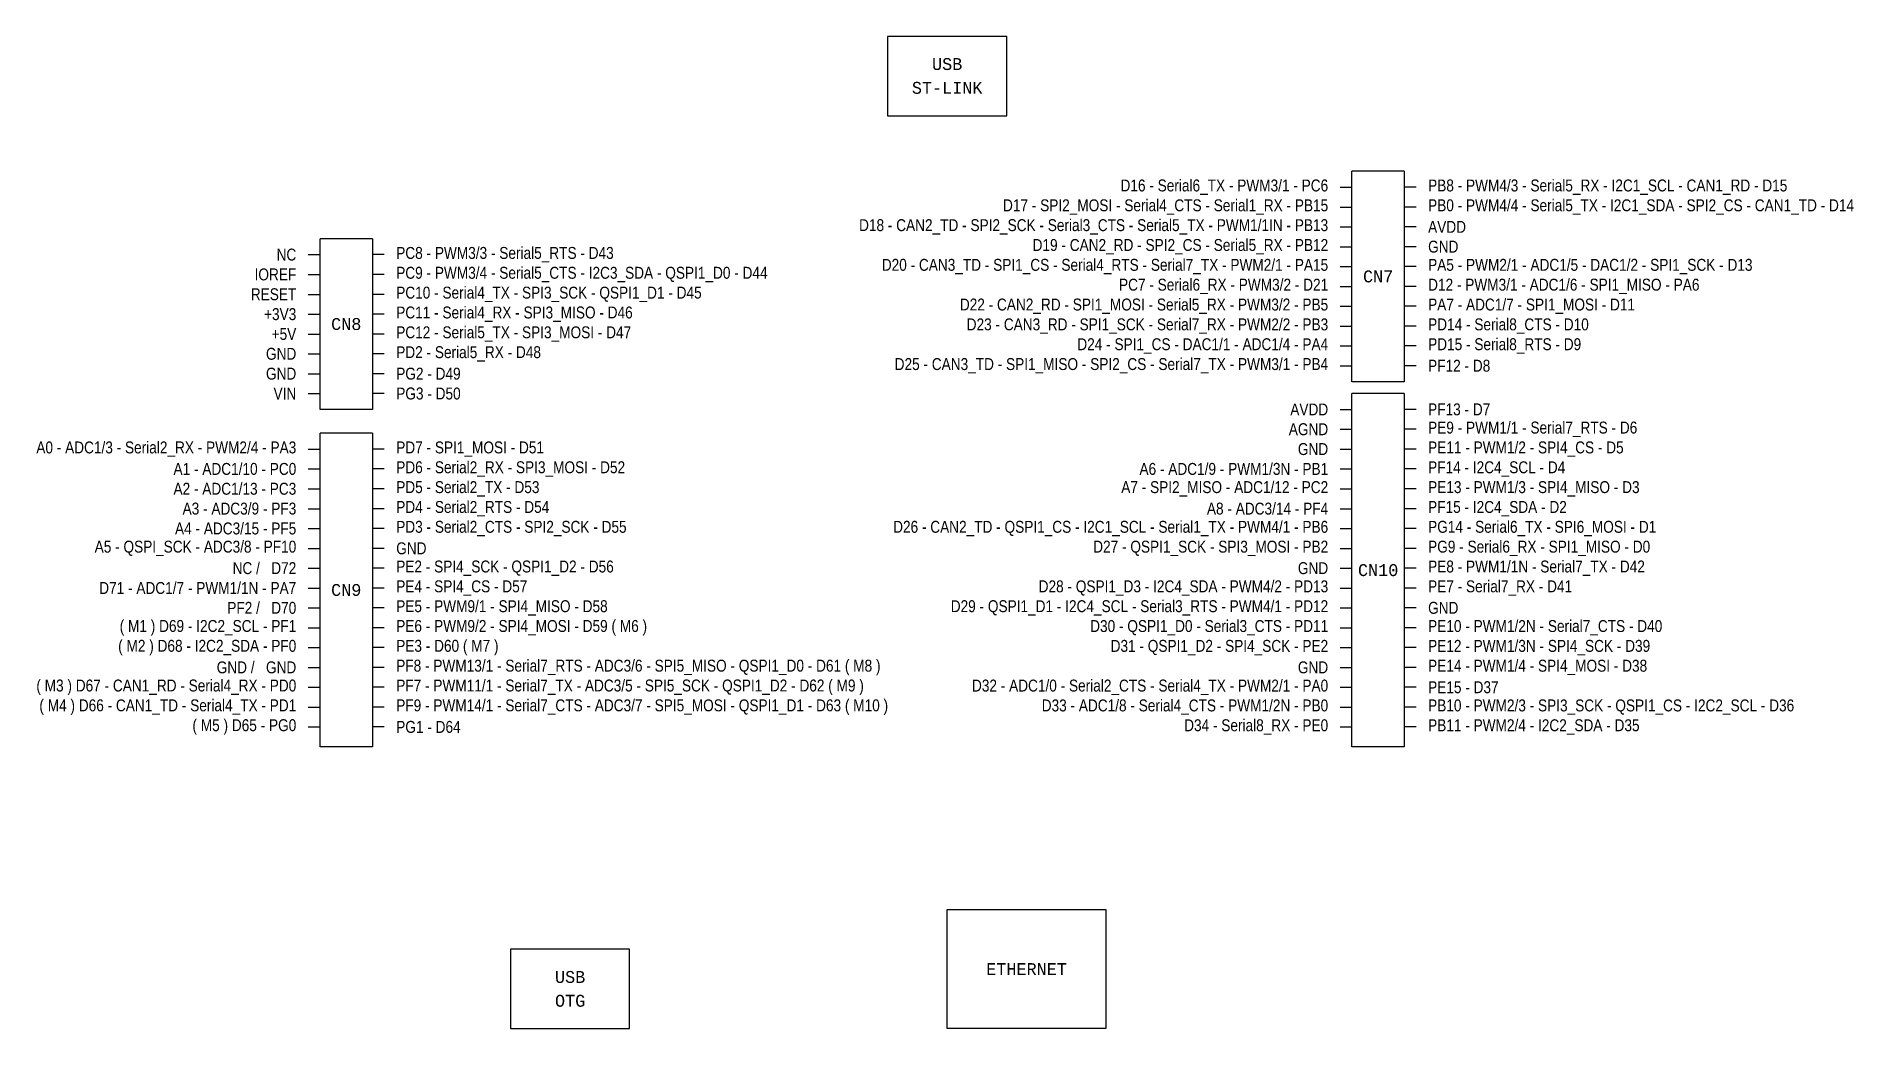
# Model space of a CAD drawing. Header units: millimetres. Extents: x -29 to 428, y -150 to 100.
import ezdxf

# ---------------------------------------------------------------- set-up
doc = ezdxf.new("R2010")
doc.units = ezdxf.units.MM
doc.layers.get('0').update_dxf_attribs({"lineweight": 25})
doc.styles.add('textstyle100', font='')
doc.styles.add('textstyle101', font='')
doc.styles.add('textstyle102', font='')
doc.styles.add('textstyle103', font='')
doc.styles.add('textstyle104', font='')
doc.styles.add('textstyle105', font='')
doc.styles.add('textstyle106', font='')
doc.styles.add('textstyle107', font='')
doc.styles.add('textstyle108', font='')
doc.styles.add('textstyle109', font='')
doc.styles.add('textstyle11', font='')
doc.styles.add('textstyle110', font='')
doc.styles.add('textstyle111', font='')
doc.styles.add('textstyle112', font='')
doc.styles.add('textstyle113', font='')
doc.styles.add('textstyle114', font='')
doc.styles.add('textstyle115', font='')
doc.styles.add('textstyle116', font='')
doc.styles.add('textstyle117', font='')
doc.styles.add('textstyle12', font='')
doc.styles.add('textstyle13', font='')
doc.styles.add('textstyle14', font='')
doc.styles.add('textstyle15', font='')
doc.styles.add('textstyle16', font='')
doc.styles.add('textstyle17', font='')
doc.styles.add('textstyle18', font='')
doc.styles.add('textstyle19', font='')
doc.styles.add('textstyle20', font='')
doc.styles.add('textstyle21', font='')
doc.styles.add('textstyle22', font='')
doc.styles.add('textstyle23', font='')
doc.styles.add('textstyle24', font='')
doc.styles.add('textstyle25', font='')
doc.styles.add('textstyle26', font='')
doc.styles.add('textstyle27', font='')
doc.styles.add('textstyle28', font='')
doc.styles.add('textstyle29', font='')
doc.styles.add('textstyle30', font='')
doc.styles.add('textstyle31', font='')
doc.styles.add('textstyle32', font='')
doc.styles.add('textstyle33', font='')
doc.styles.add('textstyle34', font='')
doc.styles.add('textstyle35', font='')
doc.styles.add('textstyle36', font='')
doc.styles.add('textstyle37', font='')
doc.styles.add('textstyle38', font='')
doc.styles.add('textstyle39', font='')
doc.styles.add('textstyle40', font='')
doc.styles.add('textstyle41', font='')
doc.styles.add('textstyle42', font='')
doc.styles.add('textstyle43', font='')
doc.styles.add('textstyle44', font='')
doc.styles.add('textstyle45', font='')
doc.styles.add('textstyle46', font='')
doc.styles.add('textstyle47', font='')
doc.styles.add('textstyle48', font='')
doc.styles.add('textstyle49', font='')
doc.styles.add('textstyle50', font='')
doc.styles.add('textstyle51', font='')
doc.styles.add('textstyle52', font='')
doc.styles.add('textstyle53', font='')
doc.styles.add('textstyle54', font='')
doc.styles.add('textstyle55', font='')
doc.styles.add('textstyle56', font='')
doc.styles.add('textstyle57', font='')
doc.styles.add('textstyle58', font='')
doc.styles.add('textstyle59', font='')
doc.styles.add('textstyle60', font='')
doc.styles.add('textstyle61', font='')
doc.styles.add('textstyle62', font='')
doc.styles.add('textstyle63', font='')
doc.styles.add('textstyle64', font='')
doc.styles.add('textstyle65', font='')
doc.styles.add('textstyle66', font='')
doc.styles.add('textstyle67', font='')
doc.styles.add('textstyle68', font='')
doc.styles.add('textstyle69', font='')
doc.styles.add('textstyle70', font='')
doc.styles.add('textstyle71', font='')
doc.styles.add('textstyle72', font='')
doc.styles.add('textstyle73', font='')
doc.styles.add('textstyle74', font='')
doc.styles.add('textstyle75', font='')
doc.styles.add('textstyle76', font='')
doc.styles.add('textstyle77', font='')
doc.styles.add('textstyle78', font='')
doc.styles.add('textstyle79', font='')
doc.styles.add('textstyle80', font='')
doc.styles.add('textstyle81', font='')
doc.styles.add('textstyle82', font='')
doc.styles.add('textstyle83', font='')
doc.styles.add('textstyle84', font='')
doc.styles.add('textstyle85', font='')
doc.styles.add('textstyle86', font='')
doc.styles.add('textstyle87', font='')
doc.styles.add('textstyle88', font='')
doc.styles.add('textstyle89', font='')
doc.styles.add('textstyle90', font='')
doc.styles.add('textstyle91', font='')
doc.styles.add('textstyle92', font='')
doc.styles.add('textstyle93', font='')
doc.styles.add('textstyle94', font='')
doc.styles.add('textstyle95', font='')
doc.styles.add('textstyle96', font='')
doc.styles.add('textstyle97', font='')
doc.styles.add('textstyle98', font='')
doc.styles.add('textstyle99', font='')
doc.styles.get('textstyle100').set_extended_font_data('Ubuntu Condensed')
doc.styles.get('textstyle101').set_extended_font_data('Ubuntu Condensed')
doc.styles.get('textstyle102').set_extended_font_data('Ubuntu Condensed')
doc.styles.get('textstyle103').set_extended_font_data('Ubuntu Condensed')
doc.styles.get('textstyle104').set_extended_font_data('Ubuntu Condensed')
doc.styles.get('textstyle105').set_extended_font_data('Ubuntu Condensed')
doc.styles.get('textstyle106').set_extended_font_data('Ubuntu Condensed')
doc.styles.get('textstyle107').set_extended_font_data('Ubuntu Condensed')
doc.styles.get('textstyle108').set_extended_font_data('Ubuntu Condensed')
doc.styles.get('textstyle109').set_extended_font_data('Ubuntu Condensed')
doc.styles.get('textstyle11').set_extended_font_data('Ubuntu Condensed')
doc.styles.get('textstyle110').set_extended_font_data('Ubuntu Condensed')
doc.styles.get('textstyle111').set_extended_font_data('Monospace')
doc.styles.get('textstyle112').set_extended_font_data('Monospace')
doc.styles.get('textstyle113').set_extended_font_data('Monospace')
doc.styles.get('textstyle114').set_extended_font_data('Monospace')
doc.styles.get('textstyle115').set_extended_font_data('Monospace')
doc.styles.get('textstyle116').set_extended_font_data('Monospace')
doc.styles.get('textstyle117').set_extended_font_data('Monospace')
doc.styles.get('textstyle12').set_extended_font_data('Ubuntu Condensed')
doc.styles.get('textstyle13').set_extended_font_data('Ubuntu Condensed')
doc.styles.get('textstyle14').set_extended_font_data('Ubuntu Condensed')
doc.styles.get('textstyle15').set_extended_font_data('Ubuntu Condensed')
doc.styles.get('textstyle16').set_extended_font_data('Ubuntu Condensed')
doc.styles.get('textstyle17').set_extended_font_data('Ubuntu Condensed')
doc.styles.get('textstyle18').set_extended_font_data('Ubuntu Condensed')
doc.styles.get('textstyle19').set_extended_font_data('Ubuntu Condensed')
doc.styles.get('textstyle20').set_extended_font_data('Ubuntu Condensed')
doc.styles.get('textstyle21').set_extended_font_data('Ubuntu Condensed')
doc.styles.get('textstyle22').set_extended_font_data('Ubuntu Condensed')
doc.styles.get('textstyle23').set_extended_font_data('Ubuntu Condensed')
doc.styles.get('textstyle24').set_extended_font_data('Ubuntu Condensed')
doc.styles.get('textstyle25').set_extended_font_data('Ubuntu Condensed')
doc.styles.get('textstyle26').set_extended_font_data('Ubuntu Condensed')
doc.styles.get('textstyle27').set_extended_font_data('Ubuntu Condensed')
doc.styles.get('textstyle28').set_extended_font_data('Ubuntu Condensed')
doc.styles.get('textstyle29').set_extended_font_data('Ubuntu Condensed')
doc.styles.get('textstyle30').set_extended_font_data('Ubuntu Condensed')
doc.styles.get('textstyle31').set_extended_font_data('Ubuntu Condensed')
doc.styles.get('textstyle32').set_extended_font_data('Ubuntu Condensed')
doc.styles.get('textstyle33').set_extended_font_data('Ubuntu Condensed')
doc.styles.get('textstyle34').set_extended_font_data('Ubuntu Condensed')
doc.styles.get('textstyle35').set_extended_font_data('Ubuntu Condensed')
doc.styles.get('textstyle36').set_extended_font_data('Ubuntu Condensed')
doc.styles.get('textstyle37').set_extended_font_data('Ubuntu Condensed')
doc.styles.get('textstyle38').set_extended_font_data('Ubuntu Condensed')
doc.styles.get('textstyle39').set_extended_font_data('Ubuntu Condensed')
doc.styles.get('textstyle40').set_extended_font_data('Ubuntu Condensed')
doc.styles.get('textstyle41').set_extended_font_data('Ubuntu Condensed')
doc.styles.get('textstyle42').set_extended_font_data('Ubuntu Condensed')
doc.styles.get('textstyle43').set_extended_font_data('Ubuntu Condensed')
doc.styles.get('textstyle44').set_extended_font_data('Ubuntu Condensed')
doc.styles.get('textstyle45').set_extended_font_data('Ubuntu Condensed')
doc.styles.get('textstyle46').set_extended_font_data('Ubuntu Condensed')
doc.styles.get('textstyle47').set_extended_font_data('Ubuntu Condensed')
doc.styles.get('textstyle48').set_extended_font_data('Ubuntu Condensed')
doc.styles.get('textstyle49').set_extended_font_data('Ubuntu Condensed')
doc.styles.get('textstyle50').set_extended_font_data('Ubuntu Condensed')
doc.styles.get('textstyle51').set_extended_font_data('Ubuntu Condensed')
doc.styles.get('textstyle52').set_extended_font_data('Ubuntu Condensed')
doc.styles.get('textstyle53').set_extended_font_data('Ubuntu Condensed')
doc.styles.get('textstyle54').set_extended_font_data('Ubuntu Condensed')
doc.styles.get('textstyle55').set_extended_font_data('Ubuntu Condensed')
doc.styles.get('textstyle56').set_extended_font_data('Ubuntu Condensed')
doc.styles.get('textstyle57').set_extended_font_data('Ubuntu Condensed')
doc.styles.get('textstyle58').set_extended_font_data('Ubuntu Condensed')
doc.styles.get('textstyle59').set_extended_font_data('Ubuntu Condensed')
doc.styles.get('textstyle60').set_extended_font_data('Ubuntu Condensed')
doc.styles.get('textstyle61').set_extended_font_data('Ubuntu Condensed')
doc.styles.get('textstyle62').set_extended_font_data('Ubuntu Condensed')
doc.styles.get('textstyle63').set_extended_font_data('Ubuntu Condensed')
doc.styles.get('textstyle64').set_extended_font_data('Ubuntu Condensed')
doc.styles.get('textstyle65').set_extended_font_data('Ubuntu Condensed')
doc.styles.get('textstyle66').set_extended_font_data('Ubuntu Condensed')
doc.styles.get('textstyle67').set_extended_font_data('Ubuntu Condensed')
doc.styles.get('textstyle68').set_extended_font_data('Ubuntu Condensed')
doc.styles.get('textstyle69').set_extended_font_data('Ubuntu Condensed')
doc.styles.get('textstyle70').set_extended_font_data('Ubuntu Condensed')
doc.styles.get('textstyle71').set_extended_font_data('Ubuntu Condensed')
doc.styles.get('textstyle72').set_extended_font_data('Ubuntu Condensed')
doc.styles.get('textstyle73').set_extended_font_data('Ubuntu Condensed')
doc.styles.get('textstyle74').set_extended_font_data('Ubuntu Condensed')
doc.styles.get('textstyle75').set_extended_font_data('Ubuntu Condensed')
doc.styles.get('textstyle76').set_extended_font_data('Ubuntu Condensed')
doc.styles.get('textstyle77').set_extended_font_data('Ubuntu Condensed')
doc.styles.get('textstyle78').set_extended_font_data('Ubuntu Condensed')
doc.styles.get('textstyle79').set_extended_font_data('Ubuntu Condensed')
doc.styles.get('textstyle80').set_extended_font_data('Ubuntu Condensed')
doc.styles.get('textstyle81').set_extended_font_data('Ubuntu Condensed')
doc.styles.get('textstyle82').set_extended_font_data('Ubuntu Condensed')
doc.styles.get('textstyle83').set_extended_font_data('Ubuntu Condensed')
doc.styles.get('textstyle84').set_extended_font_data('Ubuntu Condensed')
doc.styles.get('textstyle85').set_extended_font_data('Ubuntu Condensed')
doc.styles.get('textstyle86').set_extended_font_data('Ubuntu Condensed')
doc.styles.get('textstyle87').set_extended_font_data('Ubuntu Condensed')
doc.styles.get('textstyle88').set_extended_font_data('Ubuntu Condensed')
doc.styles.get('textstyle89').set_extended_font_data('Ubuntu Condensed')
doc.styles.get('textstyle90').set_extended_font_data('Ubuntu Condensed')
doc.styles.get('textstyle91').set_extended_font_data('Ubuntu Condensed')
doc.styles.get('textstyle92').set_extended_font_data('Ubuntu Condensed')
doc.styles.get('textstyle93').set_extended_font_data('Ubuntu Condensed')
doc.styles.get('textstyle94').set_extended_font_data('Ubuntu Condensed')
doc.styles.get('textstyle95').set_extended_font_data('Ubuntu Condensed')
doc.styles.get('textstyle96').set_extended_font_data('Ubuntu Condensed')
doc.styles.get('textstyle97').set_extended_font_data('Ubuntu Condensed')
doc.styles.get('textstyle98').set_extended_font_data('Ubuntu Condensed')
doc.styles.get('textstyle99').set_extended_font_data('Ubuntu Condensed')

msp = doc.modelspace()

# ---------------------------------------------------------------- linework, layer by layer
for p, q in [((215, 100), (185, 100)), ((185, 100), (185, 80)), ((215, 80), (215, 100)), ((185, 80), (215, 80)), ((302, 13), (302, 66)), ((315.18, 66), (302, 66)), ((315.18, 66), (315.18, 13)), ((299, 62), (302, 62)), ((318.18, 62), (315.18, 62)), ((299, 57), (302, 57)), ((318.18, 57), (315.18, 57)), ((299, 52), (302, 52)), ((318.18, 52), (315.18, 52)), ((42, 6), (42, 49)), ((55.18, 49), (42, 49)), ((55.18, 49), (55.18, 6)), ((299, 47), (302, 47)), ((318.18, 47), (315.18, 47)), ((39, 45), (42, 45)), ((58.18, 45), (55.18, 45)), ((299, 42), (302, 42)), ((318.18, 42), (315.18, 42)), ((39, 40), (42, 40)), ((58.18, 40), (55.18, 40)), ((299, 37), (302, 37)), ((318.18, 37), (315.18, 37)), ((39, 35), (42, 35)), ((58.18, 35), (55.18, 35)), ((39, 30), (42, 30)), ((58.18, 30), (55.18, 30)), ((299, 32), (302, 32)), ((318.18, 32), (315.18, 32)), ((39, 25), (42, 25)), ((58.18, 25), (55.18, 25)), ((299, 27), (302, 27)), ((318.18, 27), (315.18, 27)), ((39, 20), (42, 20)), ((58.18, 20), (55.18, 20)), ((299, 22), (302, 22)), ((318.18, 22), (315.18, 22)), ((39, 15), (42, 15)), ((58.18, 15), (55.18, 15)), ((299, 17), (302, 17)), ((318.18, 17), (315.18, 17)), ((39, 10), (42, 10)), ((58.18, 10), (55.18, 10)), ((315.18, 13), (302, 13)), ((302, -79), (302, 10)), ((315.18, 10), (302, 10)), ((315.18, 10), (315.18, -79)), ((55.18, 6), (42, 6)), ((299, 6), (302, 6)), ((318.18, 6), (315.18, 6)), ((42, -79), (42, 0)), ((55.18, 0), (42, 0)), ((55.18, 0), (55.18, -79)), ((299, 1), (302, 1)), ((318.18, 1), (315.18, 1)), ((39, -4), (42, -4)), ((58.18, -4), (55.18, -4)), ((299, -4), (302, -4)), ((318.18, -4), (315.18, -4)), ((39, -9), (42, -9)), ((58.18, -9), (55.18, -9)), ((299, -9), (302, -9)), ((318.18, -9), (315.18, -9)), ((39, -14), (42, -14)), ((58.18, -14), (55.18, -14)), ((299, -14), (302, -14)), ((318.18, -14), (315.18, -14)), ((39, -19), (42, -19)), ((58.18, -19), (55.18, -19)), ((299, -19), (302, -19)), ((318.18, -19), (315.18, -19)), ((39, -24), (42, -24)), ((58.18, -24), (55.18, -24)), ((299, -24), (302, -24)), ((318.18, -24), (315.18, -24)), ((39, -29), (42, -29)), ((58.18, -29), (55.18, -29)), ((299, -29), (302, -29)), ((318.18, -29), (315.18, -29)), ((39, -34), (42, -34)), ((58.18, -34), (55.18, -34)), ((299, -34), (302, -34)), ((318.18, -34), (315.18, -34)), ((39, -39), (42, -39)), ((58.18, -39), (55.18, -39)), ((299, -39), (302, -39)), ((318.18, -39), (315.18, -39)), ((39, -44), (42, -44)), ((58.18, -44), (55.18, -44)), ((299, -44), (302, -44)), ((318.18, -44), (315.18, -44)), ((39, -49), (42, -49)), ((58.18, -49), (55.18, -49)), ((299, -49), (302, -49)), ((318.18, -49), (315.18, -49)), ((39, -54), (42, -54)), ((58.18, -54), (55.18, -54)), ((299, -54), (302, -54)), ((318.18, -54), (315.18, -54)), ((39, -59), (42, -59)), ((58.18, -59), (55.18, -59)), ((299, -59), (302, -59)), ((318.18, -59), (315.18, -59)), ((39, -64), (42, -64)), ((58.18, -64), (55.18, -64)), ((299, -64), (302, -64)), ((318.18, -64), (315.18, -64)), ((39, -69), (42, -69)), ((58.18, -69), (55.18, -69)), ((299, -69), (302, -69)), ((318.18, -69), (315.18, -69)), ((39, -74), (42, -74)), ((58.18, -74), (55.18, -74)), ((299, -74), (302, -74)), ((318.18, -74), (315.18, -74)), ((55.18, -79), (42, -79)), ((315.18, -79), (302, -79)), ((200, -120), (240, -120)), ((200, -150), (200, -120)), ((240, -120), (240, -150)), ((120, -130), (90, -130)), ((90, -130), (90, -150)), ((120, -150), (120, -130)), ((90, -150), (120, -150)), ((240, -150), (200, -150))]:
    msp.add_line(p, q)

# ---------------------------------------------------------------- texts
at = {"char_height": 3, "line_spacing_factor": 1.2}
for s, insert, attachment_point, style in [('USB\\PST-LINK', (200, 90), 5, 'textstyle117'), ('D16 - Serial6_TX - PWM3/1 - PC6', (296, 62), 6, 'textstyle16'), ('PB8 - PWM4/3 - Serial5_RX - I2C1_SCL - CAN1_RD - D15', (321.18, 62), 4, 'textstyle88'), ('D17 - SPI2_MOSI - Serial4_CTS - Serial1_RX - PB15', (296, 57), 6, 'textstyle22'), ('PB0 - PWM4/4 - Serial5_TX - I2C1_SDA - SPI2_CS - CAN1_TD - D14', (321.18, 57), 4, 'textstyle94'), ('D18 - CAN2_TD - SPI2_SCK - Serial3_CTS - Serial5_TX - PWM1/1IN - PB13', (296, 52), 6, 'textstyle13'), ('AVDD', (321.18, 52), 4, 'textstyle85'), ('NC', (36, 45), 6, 'textstyle11'), ('PC8 - PWM3/3 - Serial5_RTS - D43', (61.18, 45), 4, 'textstyle83'), ('D19 - CAN2_RD - SPI2_CS - Serial5_RX - PB12', (296, 47), 6, 'textstyle19'), ('GND', (321.18, 47), 4, 'textstyle91'), ('IOREF', (36, 40), 6, 'textstyle17'), ('PC9 - PWM3/4 - Serial5_CTS - I2C3_SDA - QSPI1_D0 - D44', (61.18, 40), 4, 'textstyle89'), ('D20 - CAN3_TD - SPI1_CS - Serial4_RTS - Serial7_TX - PWM2/1 - PA15', (296, 42), 6, 'textstyle59'), ('PA5 - PWM2/1 - ADC1/5 - DAC1/2 - SPI1_SCK - D13', (321.18, 42), 4, 'textstyle63'), ('PC10 - Serial4_TX - SPI3_SCK - QSPI1_D1 - D45', (61.18, 35), 4, 'textstyle61'), ('PC7 - Serial6_RX - PWM3/2 - D21', (296, 37), 6, 'textstyle25'), ('CN7', (308.59, 39.5), 5, 'textstyle113'), ('D12 - PWM3/1 - ADC1/6 - SPI1_MISO - PA6', (321.18, 37), 4, 'textstyle105'), ('RESET', (36, 35), 6, 'textstyle57'), ('PC11 - Serial4_RX - SPI3_MISO - D46', (61.18, 30), 4, 'textstyle103'), ('D22 - CAN2_RD - SPI1_MOSI - Serial5_RX - PWM3/2 - PB5', (296, 32), 6, 'textstyle29'), ('PA7 - ADC1/7 - SPI1_MOSI - D11', (321.18, 32), 4, 'textstyle101'), ('+3V3', (36, 30), 6, 'textstyle23'), ('CN8', (48.59, 27.5), 5, 'textstyle111'), ('D23 - CAN3_RD - SPI1_SCK - Serial7_RX - PWM2/2 - PB3', (296, 27), 6, 'textstyle33'), ('PD14 - Serial8_CTS - D10', (321.18, 27), 4, 'textstyle79'), ('+5V', (36, 25), 6, 'textstyle27'), ('PC12 - Serial5_TX - SPI3_MOSI - D47', (61.18, 25), 4, 'textstyle99'), ('D24 - SPI1_CS - DAC1/1 - ADC1/4 - PA4', (296, 22), 6, 'textstyle37'), ('PD15 - Serial8_RTS - D9', (321.18, 22), 4, 'textstyle75'), ('GND', (36, 20), 6, 'textstyle31'), ('PD2 - Serial5_RX - D48', (61.18, 20), 4, 'textstyle77'), ('D25 - CAN3_TD - SPI1_MISO - SPI2_CS - Serial7_TX - PWM3/1 - PB4', (296, 17), 6, 'textstyle41'), ('PF12 - D8', (321.18, 17), 4, 'textstyle97'), ('GND', (36, 15), 6, 'textstyle35'), ('PG2 - D49', (61.18, 15), 4, 'textstyle73'), ('VIN', (36, 10), 6, 'textstyle39'), ('PG3 - D50', (61.18, 10), 4, 'textstyle95'), ('AVDD', (296, 6), 6, 'textstyle15'), ('PF13 - D7', (321.18, 6), 4, 'textstyle87'), ('AGND', (296, 1), 6, 'textstyle21'), ('PE9 - PWM1/1 - Serial7_RTS - D6', (321.18, 1), 4, 'textstyle93'), ('A0 - ADC1/3 - Serial2_RX - PWM2/4 - PA3', (36, -4), 6, 'textstyle12'), ('PD7 - SPI1_MOSI - D51', (61.18, -4), 4, 'textstyle84'), ('GND', (296, -4), 6, 'textstyle14'), ('PE11 - PWM1/2 - SPI4_CS - D5', (321.18, -4), 4, 'textstyle86'), ('A1 - ADC1/10 - PC0', (36, -9), 6, 'textstyle18'), ('PD6 - Serial2_RX - SPI3_MOSI - D52', (61.18, -9), 4, 'textstyle90'), ('A6 - ADC1/9 - PWM1/3N - PB1', (296, -9), 6, 'textstyle20'), ('PF14 - I2C4_SCL - D4', (321.18, -9), 4, 'textstyle92'), ('A2 - ADC1/13 - PC3', (36, -14), 6, 'textstyle58'), ('PD5 - Serial2_TX - D53', (61.18, -14), 4, 'textstyle62'), ('A7 - SPI2_MISO - ADC1/12 - PC2', (296, -14), 6, 'textstyle60'), ('PE13 - PWM1/3 - SPI4_MISO - D3', (321.18, -14), 4, 'textstyle64'), ('A3 - ADC3/9 - PF3', (36, -19), 6, 'textstyle24'), ('PD4 - Serial2_RTS - D54', (61.18, -19), 4, 'textstyle104'), ('A8 - ADC3/14 - PF4', (296, -19), 6, 'textstyle26'), ('PF15 - I2C4_SDA - D2', (321.18, -19), 4, 'textstyle106'), ('A4 - ADC3/15 - PF5', (36, -24), 6, 'textstyle28'), ('PD3 - Serial2_CTS - SPI2_SCK - D55', (61.18, -24), 4, 'textstyle100'), ('D26 - CAN2_TD - QSPI1_CS - I2C1_SCL - Serial1_TX - PWM4/1 - PB6', (296, -24), 6, 'textstyle30'), ('PG14 - Serial6_TX - SPI6_MOSI - D1', (321.18, -24), 4, 'textstyle102'), ('A5 - QSPI_SCK - ADC3/8 - PF10', (36, -29), 6, 'textstyle32'), ('GND', (61.18, -29), 4, 'textstyle78'), ('D27 - QSPI1_SCK - SPI3_MOSI - PB2', (296, -29), 6, 'textstyle34'), ('PG9 - Serial6_RX - SPI1_MISO - D0', (321.18, -29), 4, 'textstyle80'), ('PE2 - SPI4_SCK - QSPI1_D2 - D56', (61.18, -34), 4, 'textstyle74'), ('PE8 - PWM1/1N - Serial7_TX - D42', (321.18, -34), 4, 'textstyle76'), ('   NC /   D72', (36, -34), 6, 'textstyle36'), ('GND', (296, -34), 6, 'textstyle38'), ('CN10', (308.59, -34.5), 5, 'textstyle114'), ('D71 - ADC1/7 - PWM1/1N - PA7', (36, -39), 6, 'textstyle40'), ('CN9', (48.59, -39.5), 5, 'textstyle112'), ('PE4 - SPI4_CS - D57', (61.18, -39), 4, 'textstyle96'), ('D28 - QSPI1_D3 - I2C4_SDA - PWM4/2 - PD13', (296, -39), 6, 'textstyle42'), ('PE7 - Serial7_RX - D41', (321.18, -39), 4, 'textstyle98'), ('  PF2 /   D70', (36, -44), 6, 'textstyle43'), ('PE5 - PWM9/1 - SPI4_MISO - D58', (61.18, -44), 4, 'textstyle81'), ('D29 - QSPI1_D1 - I2C4_SCL - Serial3_RTS - PWM4/1 - PD12', (296, -44), 6, 'textstyle44'), ('GND', (321.18, -44), 4, 'textstyle82'), ('D30 - QSPI1_D0 - Serial3_CTS - PD11', (296, -49), 6, 'textstyle46'), ('PE10 - PWM1/2N - Serial7_CTS - D40', (321.18, -49), 4, 'textstyle68'), ('D31 - QSPI1_D2 - SPI4_SCK - PE2', (296, -54), 6, 'textstyle48'), ('PE12 - PWM1/3N - SPI4_SCK - D39', (321.18, -54), 4, 'textstyle66'), ('  GND /   GND', (36, -59), 6, 'textstyle49'), ('GND', (296, -59), 6, 'textstyle50'), ('PE14 - PWM1/4 - SPI4_MOSI - D38', (321.18, -59), 4, 'textstyle72'), ('D32 - ADC1/0 - Serial2_CTS - Serial4_TX - PWM2/1 - PA0', (296, -64), 6, 'textstyle52'), ('PE15 - D37', (321.18, -64), 4, 'textstyle70'), ('D33 - ADC1/8 - Serial4_CTS - PWM1/2N - PB0', (296, -69), 6, 'textstyle54'), ('PB10 - PWM2/3 - SPI3_SCK - QSPI1_CS - I2C2_SCL - D36', (321.18, -69), 4, 'textstyle110'), ('PG1 - D64', (61.18, -74), 4, 'textstyle107'), ('D34 - Serial8_RX - PE0', (296, -74), 6, 'textstyle56'), ('PB11 - PWM2/4 - I2C2_SDA - D35', (321.18, -74), 4, 'textstyle108'), ('USB\\POTG', (105, -140), 5, 'textstyle115'), ('ETHERNET', (220, -135), 5, 'textstyle116')]:
    msp.add_mtext(s, dxfattribs=dict(at, insert=insert, attachment_point=attachment_point, style=style))
at = {"color": 30, "true_color": 0xff7f00, "char_height": 3, "line_spacing_factor": 1.2}
for s, insert, attachment_point, style in [('( M1 ) D69 - I2C2_SCL - PF1', (36, -49), 6, 'textstyle45'), ('PE6 - PWM9/2 - SPI4_MOSI - D59 ( M6 )', (61.18, -49), 4, 'textstyle67'), ('( M2 ) D68 - I2C2_SDA - PF0', (36, -54), 6, 'textstyle47'), ('PE3 - D60 ( M7 )', (61.18, -54), 4, 'textstyle65'), ('PF8 - PWM13/1 - Serial7_RTS - ADC3/6 - SPI5_MISO - QSPI1_D0 - D61 ( M8 )', (61.18, -59), 4, 'textstyle71'), ('( M3 ) D67 - CAN1_RD - Serial4_RX - PD0', (36, -64), 6, 'textstyle51'), ('PF7 - PWM11/1 - Serial7_TX - ADC3/5 - SPI5_SCK - QSPI1_D2 - D62 ( M9 )', (61.18, -64), 4, 'textstyle69'), ('( M4 ) D66 - CAN1_TD - Serial4_TX - PD1', (36, -69), 6, 'textstyle53'), ('PF9 - PWM14/1 - Serial7_CTS - ADC3/7 - SPI5_MOSI - QSPI1_D1 - D63 ( M10 )', (61.18, -69), 4, 'textstyle109'), ('( M5 ) D65 - PG0', (36, -74), 6, 'textstyle55')]:
    msp.add_mtext(s, dxfattribs=dict(at, insert=insert, attachment_point=attachment_point, style=style))

doc.saveas('drawing.dxf')
